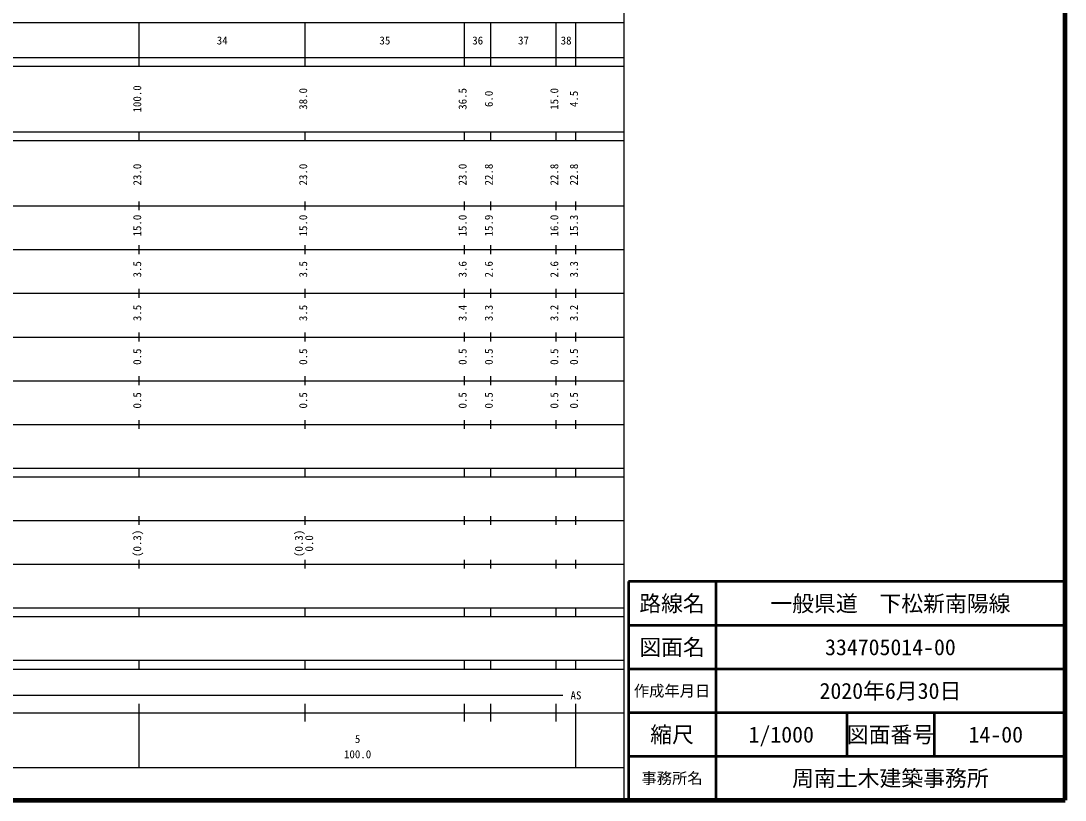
# Model space of a CAD drawing. Units: millimetres on the paper, enlarged 1000 times. Extents: x 40000 to 680000, y 20000 to 380000.
# Drawn here: x 440904 to 680000, y 20000 to 198357 of the extents above; entities that cross this region are included whole.
import ezdxf
from ezdxf.enums import TextEntityAlignment as Align

# ---------------------------------------------------------------- set-up
doc = ezdxf.new("R2010")
doc.units = ezdxf.units.MM
doc.header["$LTSCALE"] = 1000
for name, color, linetype, lineweight in [('M-TTL', 2, 'Continuous', 140), ('M-TTL-BAND', 7, 'Continuous', 25), ('M-TTL-FRAM', 2, 'Continuous', 50), ('M-TTL-LINE', 7, 'Continuous', 50)]:
    doc.layers.add(name, color=color, linetype=linetype, lineweight=lineweight)
doc.layers.add('M-TTL-TXT', color=7, linetype='Continuous')
doc.styles.add('ＭＳ ゴシック', font='')
doc.styles.get('ＭＳ ゴシック').set_extended_font_data('MS Gothic')

msp = doc.modelspace()

# ---------------------------------------------------------------- linework, layer by layer
at = {"layer": 'M-TTL'}
for p, q in [((680000, 20000), (680000, 380000)), ((40000, 20000), (680000, 20000))]:
    msp.add_line(p, q, dxfattribs=at)
at = {"layer": 'M-TTL-BAND'}
for p, q in [((579000, 20000), (579000, 370000)), ((68000, 198000), (579000, 198000)), ((468000, 188000), (468000, 198000)), ((506000, 188000), (506000, 198000)), ((542500, 188000), (542500, 198000)), ((548500, 188000), (548500, 198000)), ((563500, 188000), (563500, 198000)), ((568000, 188000), (568000, 198000)), ((40000, 190000), (579000, 190000)), ((40000, 188000), (579000, 188000)), ((40000, 173000), (579000, 173000)), ((468000, 171000), (468000, 173000)), ((506000, 171000), (506000, 173000)), ((542500, 171000), (542500, 173000)), ((548500, 171000), (548500, 173000)), ((563500, 171000), (563500, 173000)), ((568000, 171000), (568000, 173000)), ((40000, 171000), (579000, 171000)), ((40000, 156000), (579000, 156000)), ((468000, 155000), (468000, 157000)), ((506000, 155000), (506000, 157000)), ((542500, 155000), (542500, 157000)), ((548500, 155000), (548500, 157000)), ((563500, 155000), (563500, 157000)), ((568000, 155000), (568000, 157000)), ((46000, 146000), (579000, 146000)), ((468000, 145000), (468000, 147000)), ((506000, 145000), (506000, 147000)), ((542500, 145000), (542500, 147000)), ((548500, 145000), (548500, 147000)), ((563500, 145000), (563500, 147000)), ((568000, 145000), (568000, 147000)), ((468000, 135000), (468000, 137000)), ((506000, 135000), (506000, 137000)), ((542500, 135000), (542500, 137000)), ((548500, 135000), (548500, 137000)), ((563500, 135000), (563500, 137000)), ((568000, 135000), (568000, 137000)), ((52000, 136000), (579000, 136000)), ((468000, 125000), (468000, 127000)), ((506000, 125000), (506000, 127000)), ((542500, 125000), (542500, 127000)), ((548500, 125000), (548500, 127000)), ((563500, 125000), (563500, 127000)), ((568000, 125000), (568000, 127000)), ((46000, 126000), (579000, 126000)), ((52000, 116000), (579000, 116000)), ((468000, 115000), (468000, 117000)), ((506000, 115000), (506000, 117000)), ((542500, 115000), (542500, 117000)), ((548500, 115000), (548500, 117000)), ((563500, 115000), (563500, 117000)), ((568000, 115000), (568000, 117000)), ((46000, 106000), (579000, 106000)), ((468000, 105000), (468000, 107000)), ((506000, 105000), (506000, 107000)), ((542500, 105000), (542500, 107000)), ((548500, 105000), (548500, 107000)), ((563500, 105000), (563500, 107000)), ((568000, 105000), (568000, 107000)), ((40000, 96000), (579000, 96000)), ((468000, 94000), (468000, 96000)), ((506000, 94000), (506000, 96000)), ((542500, 94000), (542500, 96000)), ((548500, 94000), (548500, 96000)), ((563500, 94000), (563500, 96000)), ((568000, 94000), (568000, 96000)), ((40000, 94000), (579000, 94000)), ((49000, 84000), (579000, 84000)), ((468000, 83000), (468000, 85000)), ((506000, 83000), (506000, 85000)), ((542500, 83000), (542500, 85000)), ((548500, 83000), (548500, 85000)), ((563500, 83000), (563500, 85000)), ((568000, 83000), (568000, 85000)), ((468000, 73000), (468000, 75000)), ((506000, 73000), (506000, 75000)), ((542500, 73000), (542500, 75000)), ((548500, 73000), (548500, 75000)), ((563500, 73000), (563500, 75000)), ((568000, 73000), (568000, 75000)), ((40000, 74000), (579000, 74000)), ((40000, 64000), (579000, 64000)), ((468000, 62000), (468000, 64000)), ((506000, 62000), (506000, 64000)), ((542500, 62000), (542500, 64000)), ((548500, 62000), (548500, 64000)), ((563500, 62000), (563500, 64000)), ((568000, 62000), (568000, 64000)), ((40000, 62000), (579000, 62000)), ((40000, 52000), (579000, 52000)), ((468000, 50000), (468000, 52000)), ((506000, 50000), (506000, 52000)), ((542500, 50000), (542500, 52000)), ((548500, 50000), (548500, 52000)), ((563500, 50000), (563500, 52000)), ((568000, 50000), (568000, 52000)), ((40000, 50000), (579000, 50000)), ((71000, 44000), (565000, 44000)), ((468000, 27500), (468000, 42000)), ((506000, 38000), (506000, 42000)), ((542500, 38000), (542500, 42000)), ((548500, 38000), (548500, 42000)), ((563500, 38000), (563500, 42000)), ((568000, 27500), (568000, 42000)), ((40000, 40000), (579000, 40000)), ((68000, 27500), (579000, 27500))]:
    msp.add_line(p, q, dxfattribs=at)
at = {"layer": 'M-TTL-FRAM'}
for p, q in [((680000, 70000), (580000, 70000)), ((580000, 70000), (580000, 20000))]:
    msp.add_line(p, q, dxfattribs=at)
at = {"layer": 'M-TTL-LINE'}
for p, q in [((600000, 70000), (600000, 20000)), ((680000, 60000), (580000, 60000)), ((680000, 50000), (580000, 50000)), ((680000, 40000), (580000, 40000)), ((630000, 40000), (630000, 30000)), ((650000, 40000), (650000, 30000)), ((680000, 30000), (580000, 30000))]:
    msp.add_line(p, q, dxfattribs=at)

# ---------------------------------------------------------------- texts
at = {"layer": 'M-TTL-BAND', "style": 'ＭＳ ゴシック'}
for s, p in [('34', (487000, 192405)), ('35', (524250, 192405)), ('36', (545500, 192405)), ('37', (556000, 192405)), ('38', (565750, 192405)), ('AS', (568000, 42500)), ('5', (518000, 32523)), ('100.0', (518000, 29033))]:
    msp.add_text(s, height=1833, dxfattribs=at).set_placement(p, align=Align.BOTTOM_CENTER)
for s, p in [('100.0', (469000, 180500)), ('38.0', (507000, 180500)), ('36.5', (543500, 180500)), ('6.0', (549500, 180500)), ('15.0', (564500, 180500)), ('4.5', (569000, 180500)), ('23.0', (469000, 163174)), ('23.0', (507000, 163174)), ('23.0', (543500, 163174)), ('22.8', (549500, 163174)), ('22.8', (564500, 163174)), ('22.8', (569000, 163174)), ('15.0', (469000, 151500)), ('15.0', (507000, 151500)), ('15.0', (543500, 151500)), ('15.9', (549500, 151500)), ('16.0', (564500, 151500)), ('15.3', (569000, 151500)), ('3.5', (469000, 141500)), ('3.5', (507000, 141500)), ('3.6', (543500, 141500)), ('2.6', (549500, 141500)), ('2.6', (564500, 141500)), ('3.3', (569000, 141500)), ('3.5', (469000, 131500)), ('3.5', (507000, 131500)), ('3.4', (543500, 131500)), ('3.3', (549500, 131500)), ('3.2', (564500, 131500)), ('3.2', (569000, 131500)), ('0.5', (469000, 121500)), ('0.5', (507000, 121500)), ('0.5', (543500, 121500)), ('0.5', (549500, 121500)), ('0.5', (564500, 121500)), ('0.5', (569000, 121500)), ('0.5', (469000, 111500)), ('0.5', (507000, 111500)), ('0.5', (543500, 111500)), ('0.5', (549500, 111500)), ('0.5', (564500, 111500)), ('0.5', (569000, 111500)), ('(0.3)', (469000, 78764)), ('(0.3)', (506000, 78764)), ('0.0', (508370, 78764))]:
    msp.add_text(s, height=1833, rotation=90, dxfattribs=at).set_placement(p, align=Align.BOTTOM_CENTER)
at = {"layer": 'M-TTL-TXT', "style": 'ＭＳ ゴシック'}
for s, height, p in [('路線名', 3666, (590000, 65000)), ('路線名', 3666, (590000, 65000)), ('一般県道\u3000下松新南陽線', 3666, (640000, 65000)), ('図面名', 3666, (590000, 55000)), ('図面名', 3666, (590000, 55000)), ('334705014-00', 3666, (640000, 55000)), ('作成年月日', 2566, (590000, 45000)), ('作成年月日', 2566, (590000, 45000)), ('2020年6月30日', 3666, (640000, 45000)), ('縮尺', 3666, (590000, 35000)), ('縮尺', 3666, (590000, 35000)), ('1/1000', 3666, (615000, 35000)), ('図面番号', 3666, (640000, 35000)), ('図面番号', 3666, (640000, 35000)), ('14-00', 3666, (664125, 35000)), ('事務所名', 2566, (590000, 25000)), ('事務所名', 2566, (590000, 25000)), ('周南土木建築事務所', 3666, (640000, 25000))]:
    msp.add_text(s, height=height, dxfattribs=at).set_placement(p, align=Align.MIDDLE_CENTER)

doc.saveas('drawing.dxf')
